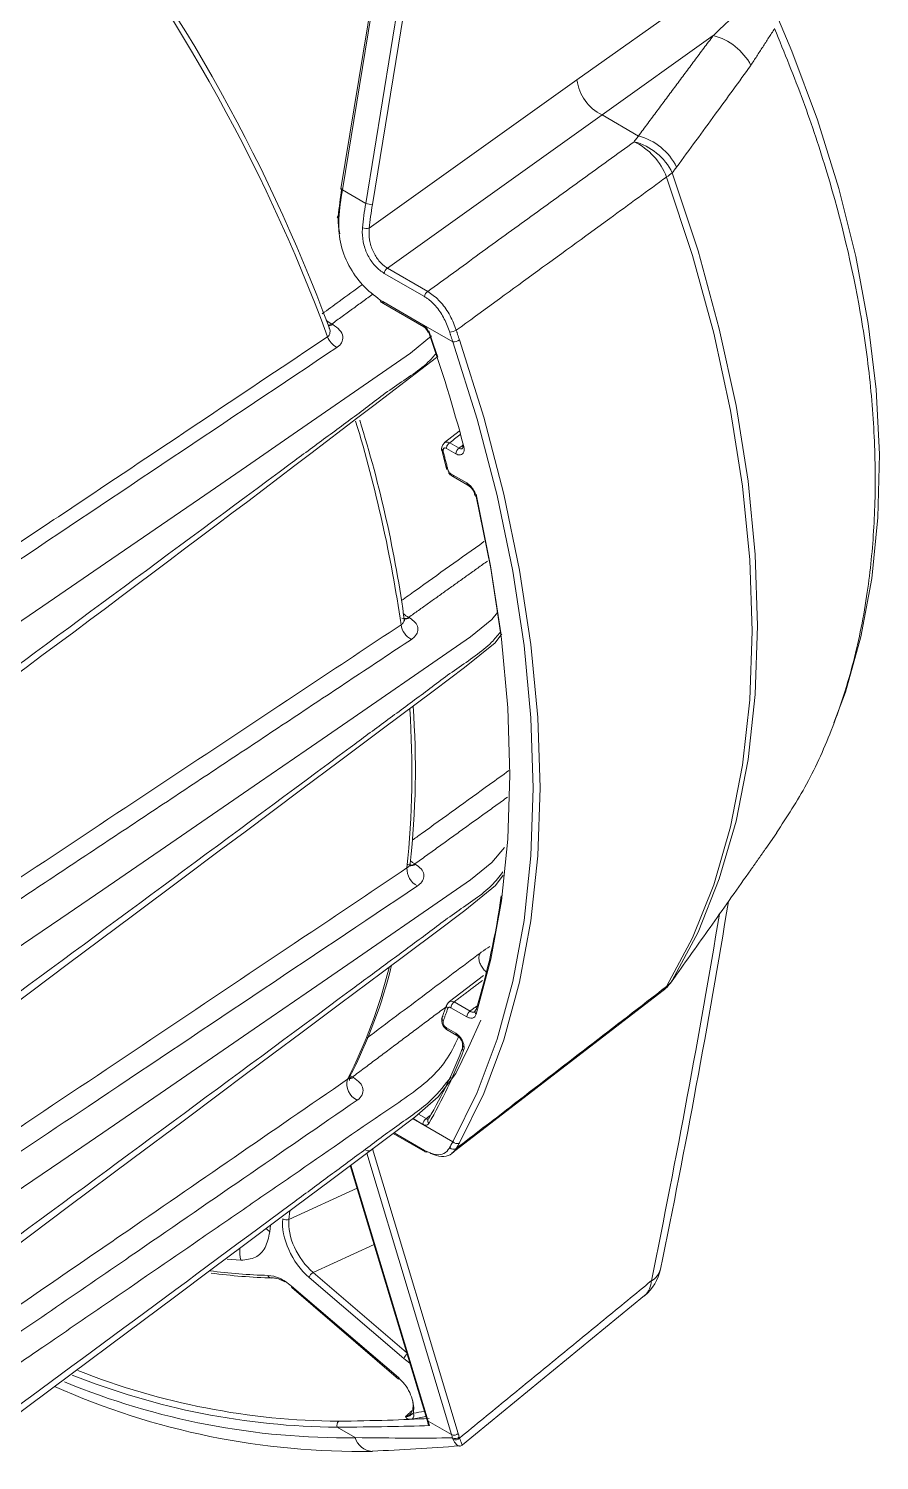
# Model space of a CAD drawing. Extents: x 2 to 136, y 1 to 99.
# Drawn here: x 107.108 to 108.938, y 84.154 to 87.233 of the extents above; entities that cross this region are included whole.
import ezdxf

# ---------------------------------------------------------------- set-up
doc = ezdxf.new("R2010")
doc.units = 0
doc.header["$MEASUREMENT"] = 0
doc.linetypes.add('SLD-Solid', pattern=[0])
doc.layers.add('OBJECT', color=7, linetype='CONTINUOUS')

msp = doc.modelspace()

# ---------------------------------------------------------------- linework, layer by layer
at = {"layer": 'OBJECT', "linetype": 'SLD-Solid', "lineweight": 15}
for p, q in [((107.9638, 88.0172), (107.7793, 86.8884)), ((107.9672, 88.0149), (107.7826, 86.8862)), ((107.8329, 86.8572), (108.0174, 87.9859)), ((108.0318, 87.984), (107.8472, 86.8552)), ((108.2872, 87.1228), (108.6118, 87.3546)), ((108.5801, 87.218), (108.3412, 87.0474)), ((107.8405, 86.8038), (108.2872, 87.1228)), ((108.3412, 87.0474), (107.8797, 86.7179)), ((108.3412, 87.0474), (108.4194, 87.0022)), ((107.7826, 86.8862), (107.8329, 86.8572)), ((107.959, 86.6569), (107.8726, 86.7068)), ((107.8797, 86.7179), (107.9661, 86.668)), ((108.0202, 86.5593), (107.864, 86.6495)), ((107.8693, 86.6462), (107.9557, 86.5964)), ((107.8714, 86.6417), (107.9578, 86.5918)), ((107.7598, 86.5979), (107.7618, 86.5967)), ((108.0339, 86.3673), (108.002, 86.3428)), ((108.0266, 86.3188), (108.0064, 86.3305)), ((108.0135, 86.3427), (108.0336, 86.3311)), ((108.0161, 86.2759), (108.0501, 86.2562)), ((108.0177, 86.2716), (108.0522, 86.2517)), ((108.0522, 86.2517), (108.0523, 86.2516)), ((107.9252, 85.9671), (107.927, 85.9661)), ((108.6932, 85.4701), (108.7167, 85.5036)), ((107.9384, 85.4369), (107.9401, 85.4359)), ((108.0862, 85.1971), (108.0128, 85.1408)), ((108.4903, 85.1834), (108.4922, 85.1864)), ((108.4995, 85.1964), (108.5014, 85.1992)), ((108.0184, 84.8147), (108.4698, 85.1626)), ((108.0069, 85.1335), (107.9959, 85.1028)), ((108.0501, 85.1082), (108.0161, 85.1278)), ((108.0232, 85.1401), (108.0572, 85.1204)), ((108.0064, 85.0844), (108.0266, 85.0728)), ((108.0079, 85.0802), (108.0286, 85.0682)), ((107.8004, 84.981), (107.8045, 84.9789)), ((107.8045, 84.9789), (107.8064, 84.9777)), ((107.9346, 84.8891), (108.0202, 84.8397)), ((107.9557, 84.877), (107.9347, 84.8892)), ((107.9463, 84.8987), (107.9627, 84.8892)), ((107.8921, 84.8574), (107.961, 84.8176)), ((107.8939, 84.8587), (107.959, 84.8211)), ((107.8472, 84.8241), (108.0318, 84.2123)), ((107.7996, 84.7882), (107.9641, 84.243)), ((107.8011, 84.7894), (107.9672, 84.2389)), ((108.0174, 84.2099), (107.835, 84.8147)), ((107.6677, 84.6727), (107.8144, 84.7395)), ((107.6698, 84.6913), (107.6677, 84.6727)), ((107.6282, 84.6602), (107.6265, 84.6455)), ((107.8508, 84.6185), (107.7195, 84.5587)), ((107.5646, 84.5849), (107.5349, 84.5872)), ((107.915, 84.3733), (107.7111, 84.5478)), ((107.7195, 84.5587), (107.9208, 84.3864)), ((107.6731, 84.5293), (107.903, 84.3325)), ((107.6737, 84.5258), (107.9036, 84.329)), ((108.0409, 84.1876), (108.4323, 84.5087)), ((107.9672, 84.2389), (108.0174, 84.2099)), ((107.8103, 84.2033), (107.7715, 84.2257))]:
    msp.add_line(p, q, dxfattribs=at)
at = {"layer": 'OBJECT', "linetype": 'SLD-Solid', "lineweight": 15, "flags": 128}
for points in [[(108.8397, 85.7402), (108.8648, 85.8064), (108.8978, 85.9252), (108.9211, 86.0506), (108.9344, 86.1818), (108.9376, 86.3177), (108.9305, 86.4574), (108.9134, 86.599), (108.8866, 86.7428), (108.8501, 86.8891), (108.8043, 87.0368), (108.7495, 87.1849), (108.7205, 87.2524)], [(108.4798, 85.1733), (108.5353, 85.2777), (108.5812, 85.3923), (108.6172, 85.5164), (108.643, 85.6492), (108.6586, 85.7898), (108.6638, 85.9374), (108.6586, 86.091), (108.643, 86.2496), (108.6172, 86.4123), (108.5812, 86.578), (108.5353, 86.7455), (108.4798, 86.914)], [(108.4922, 86.923), (108.5476, 86.755), (108.5933, 86.5878), (108.6293, 86.4225), (108.6551, 86.2602), (108.6706, 86.102), (108.6758, 85.9487), (108.6706, 85.8015), (108.6551, 85.6612), (108.6293, 85.5287), (108.5933, 85.4049), (108.5476, 85.2905), (108.4922, 85.1864)], [(107.7826, 86.8862), (107.7814, 86.8867), (107.7804, 86.8872), (107.7797, 86.8877), (107.7793, 86.8881), (107.7793, 86.8884)], [(107.7749, 86.825), (107.7736, 86.8256), (107.7727, 86.8261), (107.772, 86.8267), (107.7717, 86.8273), (107.7718, 86.8279), (107.7721, 86.8284), (107.7728, 86.8289), (107.7738, 86.8293)], [(107.8658, 86.6451), (107.8672, 86.6442), (107.8714, 86.6417)], [(107.9746, 86.5722), (107.9292, 86.5352), (107.8783, 86.5001), (107.6769, 86.3612), (107.5761, 86.2917), (107.4752, 86.2223), (107.2733, 86.0836), (107.1384, 85.9913), (107.0482, 85.9297), (106.9879, 85.8887), (106.9476, 85.8614), (106.9206, 85.8432), (106.9025, 85.8311), (106.8904, 85.823), (106.8823, 85.8177), (106.8768, 85.8141), (106.8731, 85.8117), (106.8707, 85.8102), (106.869, 85.8091), (106.8679, 85.8084), (106.8671, 85.808), (106.8666, 85.8077), (106.8662, 85.8075), (106.866, 85.8074), (106.8658, 85.8073), (106.8657, 85.8072), (106.8656, 85.8072), (106.8655, 85.8072), (106.8655, 85.8071), (106.8655, 85.8071), (106.8654, 85.8071), (106.8654, 85.8071), (106.8654, 85.8071), (106.8654, 85.8071), (106.8654, 85.8071)], [(107.7598, 86.5979), (107.7557, 86.5961), (107.7532, 86.5954)], [(107.754, 86.5941), (107.7578, 86.5949), (107.7618, 86.5967)], [(107.7543, 86.5899), (107.7545, 86.5897), (107.7544, 86.5901)], [(107.9877, 86.5266), (107.9788, 86.5532), (107.9684, 86.5836)], [(108.0202, 84.8397), (108.0723, 84.9452), (108.1153, 85.0601), (108.1491, 85.1838), (108.1733, 85.3155), (108.1879, 85.4544), (108.1928, 85.5999), (108.1879, 85.7509), (108.1733, 85.9067), (108.1491, 86.0664), (108.1153, 86.229), (108.0723, 86.3936), (108.0202, 86.5593)], [(108.0344, 86.5638), (108.0867, 86.3975), (108.13, 86.2322), (108.1639, 86.0689), (108.1882, 85.9085), (108.2029, 85.7521), (108.2078, 85.6004), (108.2029, 85.4544), (108.1882, 85.3148), (108.1639, 85.1826), (108.13, 85.0584), (108.0867, 84.943), (108.0344, 84.8371)], [(107.9956, 86.3308), (107.9997, 86.315), (108.0066, 86.2871)], [(108.002, 86.3427), (108.0054, 86.3442), (108.0101, 86.344), (108.0135, 86.3427), (108.0135, 86.3427), (108.0135, 86.3427)], [(108.0407, 86.338), (108.0414, 86.3346), (108.0414, 86.3314), (108.041, 86.3301), (108.041, 86.3301)], [(108.1231, 85.9342), (108.1015, 86.0782), (108.0701, 86.2322)], [(108.0706, 86.2271), (108.1021, 86.0724), (108.1247, 85.9206), (108.1384, 85.7724), (108.1429, 85.6286), (108.1384, 85.4902), (108.1247, 85.3577), (108.1021, 85.232), (108.0706, 85.1137)], [(108.1166, 85.9778), (108.1038, 85.9625), (108.0582, 85.9253), (108.0073, 85.8903), (107.8059, 85.7513), (107.7051, 85.6819), (107.6042, 85.6125), (107.4023, 85.4738), (107.2674, 85.3814), (107.1772, 85.3199), (107.1169, 85.2789), (107.0766, 85.2516), (107.0496, 85.2334), (107.0315, 85.2212), (107.0194, 85.2132), (107.0113, 85.2078), (107.0058, 85.2043), (107.0022, 85.2019), (106.9997, 85.2003), (106.998, 85.1993), (106.9969, 85.1986), (106.9961, 85.1982), (106.9956, 85.1979), (106.9952, 85.1977), (106.995, 85.1975), (106.9948, 85.1975), (106.9947, 85.1974), (106.9946, 85.1974), (106.9946, 85.1973), (106.9945, 85.1973), (106.9945, 85.1973), (106.9944, 85.1973), (106.9944, 85.1973), (106.9944, 85.1973), (106.9944, 85.1973), (106.9944, 85.1973)], [(107.9162, 85.9621), (107.9162, 85.9622), (107.9156, 85.9648)], [(107.0264, 85.0977), (107.1938, 85.2227), (107.3315, 85.3256), (107.4395, 85.4063), (107.5178, 85.4648), (107.5734, 85.5063), (107.6317, 85.5499), (107.6953, 85.5974), (107.7761, 85.6577), (107.8682, 85.7265), (107.9811, 85.8109), (108.0455, 85.859), (108.1113, 85.9124), (108.1257, 85.9315)], [(108.1311, 85.4726), (108.1038, 85.4399), (108.0582, 85.4027), (108.0073, 85.3677), (107.8059, 85.2288), (107.7051, 85.1593), (107.6042, 85.0899), (107.4023, 84.9512), (107.2674, 84.8588), (107.1772, 84.7973), (107.1169, 84.7563), (107.0766, 84.729), (107.0496, 84.7108), (107.0315, 84.6987), (107.0194, 84.6906), (107.0113, 84.6852), (107.0058, 84.6817), (107.0022, 84.6793), (106.9997, 84.6777), (106.998, 84.6767), (106.9969, 84.676), (106.9961, 84.6756), (106.9956, 84.6753), (106.9952, 84.6751), (106.995, 84.6749), (106.9948, 84.6749), (106.9947, 84.6748), (106.9946, 84.6748), (106.9946, 84.6748), (106.9945, 84.6747), (106.9945, 84.6747), (106.9944, 84.6747), (106.9944, 84.6747), (106.9944, 84.6747), (106.9944, 84.6747), (106.9944, 84.6747)], [(107.9288, 85.4434), (107.9334, 85.4397), (107.9384, 85.4369)], [(107.0264, 84.5751), (107.1939, 84.7003), (107.3318, 84.8032), (107.4399, 84.884), (107.5182, 84.9425), (107.5738, 84.984), (107.6322, 85.0277), (107.6958, 85.0752), (107.7767, 85.1356), (107.8689, 85.2044), (107.9819, 85.2888), (108.0463, 85.337), (108.112, 85.3905), (108.1285, 85.4127)], [(108.4903, 85.1834), (108.4967, 85.1925), (108.4995, 85.1964)], [(108.4699, 85.1624), (108.4743, 85.1663), (108.4798, 85.1733)], [(108.013, 85.1406), (108.0149, 85.1416), (108.0196, 85.1414), (108.0232, 85.1401), (108.0232, 85.1401), (108.0232, 85.1401)], [(106.9512, 84.1544), (107.0584, 84.2345), (107.1994, 84.3399), (107.3204, 84.4303), (107.4214, 84.5057), (107.5023, 84.5661), (107.5697, 84.6165), (107.6541, 84.6796), (107.7596, 84.7583), (107.8859, 84.8527), (107.9387, 84.8922), (107.989, 84.9358), (108.0269, 84.9864), (108.0537, 85.0424), (108.0807, 85.1008)], [(108.0681, 85.1211), (108.0678, 85.12), (108.0674, 85.1194)], [(107.798, 84.9717), (107.7982, 84.9715), (107.7976, 84.9753), (107.7991, 84.9794), (107.7991, 84.9794)], [(107.8045, 84.9789), (107.8004, 84.9771), (107.7981, 84.9765)], [(107.9684, 84.8896), (107.9674, 84.8886), (107.967, 84.8881)], [(107.6183, 84.6532), (107.6199, 84.6513), (107.6265, 84.6455)], [(107.9641, 84.243), (107.9648, 84.2406), (107.9664, 84.2348)], [(108.0345, 84.1852), (108.0357, 84.1851), (108.0404, 84.1872), (108.041, 84.1878)]]:
    msp.add_lwpolyline(points, dxfattribs=at)
at = {"layer": 'OBJECT', "linetype": 'SLD-Solid', "lineweight": 15}
for centre, radius, start, end in [((104.274, 85.2917), 3.7045, 20.1933, 38.9238), ((104.3106, 85.3134), 3.6726, 20.3476, 38.9446), ((108.5491, 87.0956), 0.1264, 27.5638, 75.7904), ((108.3847, 87.1356), 0.0984, 187.4568, 243.6913), ((108.3879, 86.8799), 0.1263, 26.0895, 75.5969), ((108.3479, 86.863), 0.1414, 21.1454, 63.889), ((108.3787, 86.8676), 0.1263, 26.0124, 75.5871), ((108.4153, 87.0156), 0.1203, 302.4346, 309.7497), ((107.845, 86.8928), 0.0376, 251.2277, 273.4416), ((107.8349, 86.8306), 0.0274, 250.7994, 281.7531), ((107.888, 86.7047), 0.0156, 122.2344, 172.4554), ((107.9744, 86.6549), 0.0156, 122.2344, 172.4554), ((107.8687, 86.6488), 0.00468, 171.4001, 231.558), ((107.8741, 86.6457), 0.00482, 172.8876, 235.7948), ((107.7761, 86.6327), 0.0385, 221.8543, 244.9664), ((107.9605, 86.5958), 0.00477, 172.6678, 237.3051), ((107.9478, 86.5757), 0.0189, 15.6748, 57.8125), ((107.9679, 86.5822), 0.00223, 215.9602, 285.0928), ((104.6761, 85.4343), 3.486, 14.9993, 19.1869), ((108.0107, 86.6151), 0.0349, 274.4181, 298.9381), ((107.7912, 86.5857), 0.0432, 200.6564, 241.9492), ((108.0184, 86.5898), 0.0306, 273.435, 301.704), ((62.293, 146.134), 75.106, 306.43321, 307.47162), ((104.9954, 85.5322), 2.9433, 8.1839, 16.9252), ((105.2729, 85.5963), 2.6682, 7.8131, 17.3374), ((108.0125, 86.3298), 0.0165, 129.1501, 206.9119), ((108.0419, 86.3181), 0.0154, 122.6022, 177.3969), ((108.0432, 86.3393), 0.00276, 206.2196, 272.513), ((108.0289, 86.2893), 0.021, 209.4122, 244.4531), ((108.0549, 86.2556), 0.0048, 172.7439, 235.9384), ((108.0351, 86.2231), 0.0332, 10.2169, 58.748), ((108.0707, 86.2301), 0.00299, 200.1903, 267.859), ((107.9167, 85.9793), 0.0149, 245.3598, 304.6045), ((107.9414, 86.0013), 0.0379, 222.6687, 244.7039), ((107.9179, 85.9806), 0.0171, 262.1419, 302.1219), ((107.9516, 85.958), 0.0434, 189.0002, 241.7136), ((106.1057, 85.6411), 1.834, 353.6185, 4.2244), ((105.9266, 85.6336), 2.0055, 354.1233, 3.8848), ((107.9299, 85.4491), 0.0149, 245.3616, 304.6046), ((107.9403, 85.436), 0.0118, 175.287, 199.6977), ((107.9312, 85.4495), 0.0162, 260.3689, 303.2146), ((107.9629, 85.4265), 0.0414, 177.5426, 242.8478), ((106.5916, 85.5792), 1.5471, 342.871, 352.1759), ((88.6071, 88.6478), 20.2749, 348.38471, 350.65707), ((106.836, 85.4777), 1.0839, 332.5983, 346.202), ((106.75, 85.4994), 1.1687, 333.2817, 345.8509), ((108.4412, 85.2222), 0.0624, 308.2625, 324.9056), ((108.4089, 85.2416), 0.1, 307.6637, 324.4385), ((108.0208, 85.128), 0.0149, 126.9866, 164.4833), ((108.0202, 85.1003), 0.0237, 164.2537, 246.0257), ((108.0655, 85.1075), 0.0154, 122.6, 177.3981), ((108.0748, 85.1192), 0.0069, 164.2854, 231.9829), ((108.0735, 85.1191), 0.00564, 126.9307, 159.5003), ((108.0314, 85.0722), 0.0049, 173.5774, 236.3417), ((108.0163, 85.0464), 0.0249, 353.0964, 60.2848), ((107.0095, 85.4427), 1.1071, 330.0215, 338.9959), ((107.0053, 85.4343), 1.1119, 330.0218, 338.9957), ((108.0481, 85.0413), 0.0073, 162.9639, 229.6166), ((107.8298, 84.9633), 0.0375, 163.519, 246.0419), ((107.7976, 84.9911), 0.016, 258.494, 303.3921), ((107.9711, 84.8763), 0.0154, 123.2313, 177.3463), ((107.9741, 84.8844), 0.00796, 152.3994, 225.1255), ((107.8387, 84.8313), 0.0112, 239.0424, 320.0405), ((107.9634, 84.8213), 0.00443, 183.221, 236.8561), ((107.9631, 84.8222), 0.00508, 245.8462, 306.7991), ((108.0218, 84.834), 0.0108, 218.8045, 302.436), ((108.0288, 84.8465), 0.0109, 218.1698, 300.9364), ((107.6625, 84.6859), 0.0142, 236.0646, 291.5963), ((107.6255, 84.6036), 0.0637, 172.982, 197.0419), ((107.6508, 85.7265), 1.1746, 262.4942, 268.6412), ((107.6602, 85.7277), 1.1813, 262.2273, 268.6389), ((107.63, 84.5537), 0.00726, 191.6248, 287.1269), ((107.7302, 84.5417), 0.02, 121.9655, 162.3293), ((108.3688, 84.5857), 0.1, 309.3635, 348.4614), ((108.4031, 84.5414), 0.044, 311.8102, 358.9845), ((108.4297, 84.5745), 0.0382, 297.1653, 346.6531), ((107.6763, 84.528), 0.0034, 157.5871, 220.7625), ((107.9342, 84.3671), 0.0202, 127.6615, 162.1975), ((107.7843, 85.7952), 1.5695, 248.1999, 269.5301), ((107.787, 85.7989), 1.5605, 248.4567, 269.5419), ((107.9062, 84.3312), 0.0034, 157.587, 220.7612), ((107.8203, 85.7866), 1.6131, 245.9806, 270.9629), ((107.7892, 85.7814), 1.5783, 247.5048, 270.7665), ((107.7823, 84.2298), 0.0115, 132.243, 200.7932), ((107.9253, 84.2513), 0.0109, 313.0527, 25.1075), ((107.7641, 85.2919), 1.0621, 279.1328, 280.7613), ((107.7676, 85.2982), 1.0557, 279.1294, 280.4422), ((107.9712, 84.2452), 0.00742, 197.1726, 237.0494), ((107.8491, 84.2139), 0.0402, 195.2445, 266.6458), ((108.0232, 84.2195), 0.0112, 239.0439, 320.0353), ((108.0253, 84.2123), 0.0113, 238.7257, 318.997), ((108.026, 84.2094), 0.0111, 242.1066, 321.0488), ((107.6491, 89.0358), 4.8655, 272.3292, 274.5446)]:
    msp.add_arc(centre, radius, start, end, dxfattribs=at)
for centre, major_axis, ratio, start_param, end_param in [((108.0778, 86.9323), (0.1547, 0.4726), 0.560082, 1.841671, 1.968135), ((108.0856, 86.9298), (0.1597, 0.4813), 0.560728, 1.843799, 1.970263), ((108.1358, 86.9008), (0.1597, 0.4813), 0.560728, 1.843799, 1.952058), ((108.1437, 86.8982), (0.1547, 0.4726), 0.560082, 1.841671, 1.94993), ((107.8696, 86.7686), (-0.076, 0.1298), 0.57857, 2.298407, 2.34801), ((98.0313, 78.4223), (8.6282, 14.9683), 0.435073, 5.365782, 5.422118), ((107.7288, 84.6209), (-0.0533, 0.0909), 0.577768, 0.656907, 2.109637), ((107.7359, 84.625), (-0.0493, 0.0817), 0.585518, 0.648802, 2.101532), ((107.9321, 84.4469), (-0.0533, 0.0915), 0.573148, 2.117035, 2.289204), ((107.6652, 83.8789), (0.2497, 0.4332), 0.432227, 5.858763, 5.89466), ((107.7154, 83.8499), (0.2497, 0.4332), 0.432227, 5.867612, 5.89466), ((107.7232, 83.8454), (0.2547, 0.4418), 0.435073, 5.867615, 5.894663)]:
    msp.add_ellipse(centre, major_axis=major_axis, ratio=ratio, start_param=start_param, end_param=end_param, dxfattribs=at)
for points in [[(108.5801, 87.218), (108.6503, 87.285)], [(108.4194, 87.0022), (108.5801, 87.218)], [(108.7122, 87.2331), (108.6611, 87.154)], [(108.4101, 86.99), (108.4194, 87.0022)], [(107.9661, 86.668), (108.4101, 86.99)], [(108.5014, 86.9354), (108.4922, 86.923)], [(107.8487, 86.6626), (107.7598, 86.5979)], [(108.0202, 86.5593), (108.0134, 86.5803)], [(108.0276, 86.5845), (108.0344, 86.5638)], [(108.0361, 86.3601), (108.0135, 86.3427)], [(108.0336, 86.3311), (108.041, 86.3366)], [(107.9997, 86.3235), (108.0094, 86.2854)], [(108.0949, 86.0883), (107.9252, 85.9671)], [(107.9311, 85.9198), (106.9131, 85.2443)], [(108.1375, 85.5804), (107.9384, 85.4369)], [(108.6611, 85.4244), (108.6932, 85.4701)], [(108.0839, 85.1866), (108.0232, 85.1401)], [(108.4922, 85.1864), (108.5014, 85.1992)], [(108.0055, 85.1295), (107.8045, 84.9789)], [(108.0094, 85.1261), (107.9997, 85.0992)], [(108.0118, 85.14), (108.013, 85.1406)], [(108.0572, 85.1204), (108.0718, 85.1313)], [(107.9627, 84.8892), (107.9715, 84.896)], [(108.0134, 84.8272), (108.0202, 84.8397)], [(108.0344, 84.8371), (108.0276, 84.8249)], [(108.0346, 84.2024), (108.4471, 84.5406)], [(107.9185, 84.2486), (107.9331, 84.2619)], [(108.0207, 84.1996), (108.0194, 84.2027)], [(108.0339, 84.2049), (108.0346, 84.2024)]]:
    msp.add_open_spline(points, degree=1, dxfattribs=at)
for points, knots in [([(108.7163, 85.5039), (108.7386, 85.5381), (108.7847, 85.6085), (108.8399, 85.7321), (108.8841, 85.87), (108.9129, 86.0143), (108.9276, 86.1605), (108.9301, 86.308), (108.9205, 86.4623), (108.8925, 86.6663), (108.843, 86.8729), (108.7755, 87.0777), (108.7333, 87.1813), (108.7122, 87.2331)], [0, 0, 0, 0, 0.083892, 0.173132, 0.26551, 0.357887, 0.439459, 0.521031, 0.604959, 0.688888, 0.842418, 0.921209, 1, 1, 1, 1]), ([(108.6611, 87.154), (108.6357, 87.119), (108.5828, 87.046), (108.5292, 86.9732), (108.5014, 86.9354)], [0, 0, 0, 0, 0.480479, 1, 1, 1, 1]), ([(108.4798, 86.914), (108.4392, 86.8843), (108.2885, 86.7745), (108.1377, 86.6647), (108.0276, 86.5845)], [0, 0, 0, 0, 0.269854, 1, 1, 1, 1]), ([(107.7771, 86.7919), (107.7752, 86.802), (107.7728, 86.8146), (107.7737, 86.8268), (107.7738, 86.8293)], [0, 0, 0, 0, 0.798302, 1, 1, 1, 1]), ([(107.7749, 86.825), (107.7749, 86.8079), (107.775, 86.7735), (107.7949, 86.7233), (107.8257, 86.6786), (107.851, 86.6594), (107.864, 86.6495)], [0, 0, 0, 0, 0.248571, 0.497385, 0.740827, 1, 1, 1, 1]), ([(107.8726, 86.7068), (107.8663, 86.7112), (107.8538, 86.7201), (107.8383, 86.7421), (107.8278, 86.7679), (107.8249, 86.7896), (107.8257, 86.8017), (107.8259, 86.8047)], [0, 0, 0, 0, 0.226177, 0.452205, 0.682223, 0.919651, 1, 1, 1, 1]), ([(107.8405, 86.8038), (107.8402, 86.7954), (107.8396, 86.7788), (107.8477, 86.754), (107.8607, 86.7332), (107.8724, 86.7224), (107.8789, 86.7184), (107.8797, 86.7179)], [0, 0, 0, 0, 0.245136, 0.4905, 0.730316, 0.965344, 1, 1, 1, 1]), ([(107.7392, 86.62), (107.7514, 86.6288), (107.7802, 86.6497), (107.809, 86.6707), (107.8256, 86.6828)], [0, 0, 0, 0, 0.423079, 1, 1, 1, 1]), ([(107.9661, 86.668), (107.9742, 86.6624), (107.9903, 86.6513), (108.0107, 86.6239), (108.0222, 86.6004), (108.0267, 86.5872), (108.0276, 86.5845)], [0, 0, 0, 0, 0.30705, 0.614016, 0.922363, 1, 1, 1, 1]), ([(108.0134, 86.5803), (108.0099, 86.5899), (108.0029, 86.6091), (107.9858, 86.6349), (107.9702, 86.65), (107.961, 86.6557), (107.959, 86.6569)], [0, 0, 0, 0, 0.304819, 0.609529, 0.915797, 1, 1, 1, 1]), ([(107.7537, 86.5903), (107.7544, 86.5889), (107.7563, 86.5852), (107.7563, 86.5805), (107.7552, 86.5757), (107.7535, 86.5727), (107.7513, 86.571), (107.7507, 86.5705)], [0, 0, 0, 0, 0.190168, 0.504326, 0.635808, 0.896239, 1, 1, 1, 1]), ([(107.7709, 86.5476), (107.771, 86.5477), (107.7754, 86.5506), (107.7825, 86.5581), (107.7848, 86.5713), (107.7782, 86.5853), (107.7673, 86.5929), (107.7618, 86.5967)], [0, 0, 0, 0, 0.005177, 0.217909, 0.46291, 0.731848, 1, 1, 1, 1]), ([(107.9557, 86.5964), (107.9573, 86.5953), (107.9606, 86.593), (107.9648, 86.5877), (107.9673, 86.5831), (107.9683, 86.5805), (107.9685, 86.58)], [0, 0, 0, 0, 0.30702, 0.614091, 0.919651, 1, 1, 1, 1]), ([(107.7709, 86.5476), (107.5347, 86.3896), (107.1969, 86.1636), (106.8589, 85.9376), (106.7571, 85.8696)], [0, 0, 0, 0, 0.699038, 1, 1, 1, 1]), ([(107.0373, 86.0937), (107.0501, 86.1023), (107.1142, 86.1451), (107.3521, 86.304), (107.5771, 86.4544), (107.7507, 86.5705)], [0, 0, 0, 0, 0.053919, 0.269596, 1, 1, 1, 1]), ([(106.9078, 85.7337), (107.1623, 85.9215), (107.4423, 86.128), (107.7468, 86.3537), (107.8238, 86.4098), (107.8972, 86.4672), (107.9596, 86.505), (107.9801, 86.5299), (107.9828, 86.5332)], [0, 0, 0, 0, 0.706525, 0.777178, 0.84783, 0.918483, 0.989074, 1, 1, 1, 1]), ([(107.9997, 86.3235), (107.999, 86.3237), (107.9976, 86.3241), (107.9969, 86.3252), (107.9973, 86.3266), (107.9986, 86.3276), (107.9992, 86.3281)], [0, 0, 0, 0, 0.249998, 0.499994, 0.749983, 1, 1, 1, 1]), ([(108.0064, 86.3305), (108.0056, 86.3308), (108.004, 86.3316), (108.0019, 86.3314), (108.0002, 86.3302), (107.9993, 86.3282), (107.9992, 86.3258), (107.9996, 86.3241), (107.9997, 86.3235)], [0, 0, 0, 0, 0.179189, 0.358399, 0.536789, 0.713456, 0.88856, 1, 1, 1, 1]), ([(108.0064, 86.3305), (108.0065, 86.3316), (108.0068, 86.3339), (108.0084, 86.3375), (108.0107, 86.3407), (108.0126, 86.3421), (108.0135, 86.3427)], [0, 0, 0, 0, 0.249987, 0.49998, 0.749973, 1, 1, 1, 1]), ([(108.0433, 86.3365), (108.0438, 86.334), (108.0448, 86.329), (108.0438, 86.3227), (108.041, 86.3182), (108.0365, 86.3161), (108.0315, 86.3164), (108.028, 86.3181), (108.0266, 86.3188)], [0, 0, 0, 0, 0.17386, 0.347729, 0.521578, 0.696275, 0.872357, 1, 1, 1, 1]), ([(108.0336, 86.3311), (108.0347, 86.3305), (108.0369, 86.3292), (108.0396, 86.3291), (108.0407, 86.3301), (108.041, 86.3304)], [0, 0, 0, 0, 0.388466, 0.792123, 1, 1, 1, 1]), ([(108.0094, 86.2854), (108.0086, 86.2856), (108.0072, 86.286), (108.0065, 86.2872), (108.0069, 86.2887), (108.0082, 86.2897), (108.0088, 86.2902)], [0, 0, 0, 0, 0.249994, 0.499982, 0.74999, 1, 1, 1, 1]), ([(108.0094, 86.2854), (108.0097, 86.2844), (108.0103, 86.2823), (108.0122, 86.2794), (108.0142, 86.2772), (108.0156, 86.2763), (108.0161, 86.2759)], [0, 0, 0, 0, 0.267373, 0.534661, 0.803796, 1, 1, 1, 1]), ([(108.0161, 86.2759), (108.0163, 86.275), (108.0166, 86.2731), (108.0173, 86.271), (108.0182, 86.2713), (108.0182, 86.2713)], [0, 0, 0, 0, 0.499916, 0.999845, 1, 1, 1, 1]), ([(108.0182, 86.2713), (108.0189, 86.271), (108.0204, 86.2705), (108.0223, 86.2714), (108.0232, 86.2718)], [0, 0, 0, 0, 0.499893, 1, 1, 1, 1]), ([(108.0501, 86.2562), (108.0526, 86.2546), (108.0574, 86.2512), (108.0638, 86.2432), (108.0684, 86.2348), (108.0699, 86.2294), (108.0706, 86.2271)], [0, 0, 0, 0, 0.266945, 0.533921, 0.799893, 1, 1, 1, 1]), ([(107.9094, 86.0031), (107.9194, 86.0102), (107.9786, 86.0525), (108.038, 86.0948), (108.0874, 86.1302), (108.0875, 86.1302)], [0, 0, 0, 0, 0.167306, 0.998173, 1, 1, 1, 1]), ([(107.9153, 85.9647), (107.9154, 85.9626), (107.9155, 85.9582), (107.9123, 85.9538), (107.9095, 85.9517), (107.9088, 85.9512)], [0, 0, 0, 0, 0.411423, 0.843886, 1, 1, 1, 1]), ([(107.9311, 85.9198), (107.9326, 85.9208), (107.9382, 85.9249), (107.9445, 85.9334), (107.9458, 85.9451), (107.9402, 85.9568), (107.9314, 85.963), (107.927, 85.9661)], [0, 0, 0, 0, 0.081788, 0.307581, 0.536949, 0.768514, 1, 1, 1, 1]), ([(106.8921, 85.2766), (106.905, 85.2851), (106.9694, 85.3278), (107.2399, 85.5073), (107.5659, 85.7237), (107.8404, 85.9058), (107.9088, 85.9512)], [0, 0, 0, 0, 0.038008, 0.190039, 0.798163, 1, 1, 1, 1]), ([(107.0368, 85.1238), (107.2913, 85.3117), (107.5712, 85.5183), (107.8758, 85.7439), (107.9527, 85.8), (108.0266, 85.8572), (108.0928, 85.8987), (108.1159, 85.9276), (108.1217, 85.9349)], [0, 0, 0, 0, 0.697714, 0.767485, 0.837257, 0.907028, 0.976739, 1, 1, 1, 1]), ([(107.933, 85.4879), (107.9394, 85.4925), (107.9948, 85.5324), (108.064, 85.5824), (108.127, 85.6278), (108.1409, 85.6378)], [0, 0, 0, 0, 0.091503, 0.799441, 1, 1, 1, 1]), ([(107.9216, 85.4283), (107.9223, 85.4288), (107.9251, 85.4308), (107.9279, 85.4339), (107.9279, 85.4364), (107.9279, 85.4372)], [0, 0, 0, 0, 0.196968, 0.728963, 1, 1, 1, 1]), ([(107.944, 85.3897), (107.9456, 85.3908), (107.9512, 85.3949), (107.9575, 85.4035), (107.9587, 85.4151), (107.9532, 85.4267), (107.9445, 85.4328), (107.9401, 85.4359)], [0, 0, 0, 0, 0.084541, 0.312072, 0.541034, 0.770526, 1, 1, 1, 1]), ([(106.973, 84.7931), (107.0159, 84.8219), (107.264, 84.9879), (107.5802, 85.1996), (107.8534, 85.3826), (107.9216, 85.4283)], [0, 0, 0, 0, 0.135791, 0.784364, 1, 1, 1, 1]), ([(107.0368, 84.6013), (107.2913, 84.7891), (107.5712, 84.9957), (107.8758, 85.2213), (107.9527, 85.2775), (108.0268, 85.3345), (108.0955, 85.3783), (108.1202, 85.4099), (108.1279, 85.4196)], [0, 0, 0, 0, 0.692198, 0.761418, 0.830638, 0.899858, 0.969017, 1, 1, 1, 1]), ([(108.5014, 85.1992), (108.5271, 85.2352), (108.5807, 85.3103), (108.6336, 85.3854), (108.6611, 85.4244)], [0, 0, 0, 0, 0.480478, 1, 1, 1, 1]), ([(107.944, 85.3897), (107.708, 85.2317), (107.3808, 85.0126), (107.0534, 84.7937), (106.9623, 84.7327)], [0, 0, 0, 0, 0.721536, 1, 1, 1, 1]), ([(108.0792, 85.2454), (108.0799, 85.2459), (108.0872, 85.2512), (108.0938, 85.2556), (108.0998, 85.2595)], [0, 0, 0, 0, 0.098211, 1, 1, 1, 1]), ([(107.8357, 85.0628), (107.8781, 85.0946), (107.9593, 85.1554), (108.0404, 85.2163), (108.0792, 85.2454)], [0, 0, 0, 0, 0.522103, 1, 1, 1, 1]), ([(108.0792, 85.2454), (108.0791, 85.2452), (108.0782, 85.2438), (108.0766, 85.2399), (108.076, 85.2328), (108.0781, 85.2235), (108.0827, 85.2146), (108.0885, 85.2075), (108.0928, 85.2046), (108.0945, 85.2035)], [0, 0, 0, 0, 0.019288, 0.128091, 0.315948, 0.503758, 0.691533, 0.879313, 1, 1, 1, 1]), ([(108.0276, 84.8249), (108.0659, 84.8544), (108.2167, 84.9705), (108.3674, 85.0866), (108.4798, 85.1733)], [0, 0, 0, 0, 0.254031, 1, 1, 1, 1]), ([(108.0088, 85.1361), (108.0082, 85.1354), (108.0069, 85.1341), (108.0065, 85.1314), (108.0072, 85.1286), (108.0086, 85.1269), (108.0094, 85.1261)], [0, 0, 0, 0, 0.250009, 0.500017, 0.749999, 1, 1, 1, 1]), ([(108.0161, 85.1278), (108.0153, 85.1282), (108.0137, 85.1289), (108.0116, 85.1287), (108.0101, 85.1277), (108.0096, 85.1266), (108.0094, 85.1261)], [0, 0, 0, 0, 0.272249, 0.544546, 0.815616, 1, 1, 1, 1]), ([(108.0232, 85.1401), (108.0223, 85.1394), (108.0204, 85.1381), (108.0181, 85.1348), (108.0165, 85.1312), (108.0162, 85.1289), (108.0161, 85.1278)], [0, 0, 0, 0, 0.250025, 0.500018, 0.750012, 1, 1, 1, 1]), ([(107.9992, 85.1092), (107.9986, 85.1086), (107.9973, 85.1072), (107.9969, 85.1045), (107.9976, 85.1017), (107.999, 85.1), (107.9997, 85.0992)], [0, 0, 0, 0, 0.250016, 0.50001, 0.750007, 1, 1, 1, 1]), ([(107.9997, 85.0992), (107.9995, 85.0984), (107.9991, 85.0968), (107.9996, 85.0938), (108.0007, 85.0908), (108.0025, 85.0879), (108.0045, 85.0857), (108.0059, 85.0848), (108.0064, 85.0844)], [0, 0, 0, 0, 0.174441, 0.348913, 0.52336, 0.698862, 0.876003, 1, 1, 1, 1]), ([(108.0706, 85.1137), (108.0697, 85.1117), (108.0678, 85.1077), (108.0625, 85.105), (108.0563, 85.1052), (108.052, 85.1073), (108.0501, 85.1082)], [0, 0, 0, 0, 0.26285, 0.525644, 0.789906, 1, 1, 1, 1]), ([(108.0572, 85.1204), (108.0587, 85.1196), (108.0618, 85.118), (108.0653, 85.118), (108.0668, 85.1192), (108.0672, 85.1197)], [0, 0, 0, 0, 0.401587, 0.802893, 1, 1, 1, 1]), ([(108.0335, 85.068), (108.0262, 85.0518), (108.0123, 85.0209), (107.9769, 84.9783), (107.9299, 84.9415), (107.8271, 84.8727), (107.7107, 84.7909), (107.576, 84.6985), (107.4416, 84.6059), (107.2958, 84.5057), (107.1534, 84.4082), (107.0582, 84.3432), (107.0036, 84.306), (106.979, 84.2894), (106.9745, 84.2863)], [0, 0, 0, 0, 0.050312, 0.095872, 0.14157, 0.187417, 0.369023, 0.459825, 0.550628, 0.732233, 0.853332, 0.934128, 0.988037, 1, 1, 1, 1]), ([(108.0085, 85.0798), (108.0079, 85.0803), (108.0067, 85.0813), (108.0065, 85.0834), (108.0064, 85.0844)], [0, 0, 0, 0, 0.500079, 1, 1, 1, 1]), ([(108.0266, 85.0728), (108.0286, 85.0714), (108.0326, 85.0686), (108.038, 85.062), (108.0421, 85.0544), (108.0443, 85.0466), (108.0446, 85.0401), (108.0437, 85.037), (108.0433, 85.0358)], [0, 0, 0, 0, 0.177833, 0.355695, 0.532854, 0.708594, 0.883006, 1, 1, 1, 1]), ([(106.9549, 84.1751), (107.1936, 84.3514), (107.4577, 84.5464), (107.7468, 84.7604), (107.8236, 84.8167), (107.8982, 84.8735), (107.9741, 84.9237), (108.0036, 84.9625), (108.0164, 84.9793)], [0, 0, 0, 0, 0.663128, 0.733797, 0.804467, 0.875137, 0.945745, 1, 1, 1, 1]), ([(106.9993, 84.4275), (107.1015, 84.4976), (107.3666, 84.6796), (107.6312, 84.8619), (107.7939, 84.974)], [0, 0, 0, 0, 0.385127, 1, 1, 1, 1]), ([(107.7986, 84.9787), (107.7986, 84.9787), (107.7986, 84.9776), (107.7967, 84.976), (107.7947, 84.9745), (107.794, 84.9741), (107.7939, 84.974)], [0, 0, 0, 0, 0.023299, 0.736266, 0.929179, 1, 1, 1, 1]), ([(107.8146, 84.9291), (107.8149, 84.9293), (107.8195, 84.9326), (107.8264, 84.9404), (107.8283, 84.9534), (107.8219, 84.9669), (107.8116, 84.9741), (107.8064, 84.9777)], [0, 0, 0, 0, 0.017764, 0.238768, 0.483249, 0.741845, 1, 1, 1, 1]), ([(107.8146, 84.9291), (107.6519, 84.8171), (107.3766, 84.6275), (107.1006, 84.4382), (106.9876, 84.3607)], [0, 0, 0, 0, 0.590579, 1, 1, 1, 1]), ([(107.9685, 84.8787), (107.9676, 84.8777), (107.9659, 84.8755), (107.9618, 84.8748), (107.9583, 84.8757), (107.9562, 84.8768), (107.9557, 84.877)], [0, 0, 0, 0, 0.303001, 0.605926, 0.910626, 1, 1, 1, 1]), ([(107.9627, 84.8892), (107.9634, 84.8888), (107.9648, 84.8879), (107.9665, 84.8878), (107.9672, 84.8884), (107.9675, 84.8887)], [0, 0, 0, 0, 0.402059, 0.80442, 1, 1, 1, 1]), ([(107.959, 84.8211), (107.9661, 84.8177), (107.9802, 84.8109), (107.998, 84.8117), (108.0084, 84.8188), (108.0125, 84.8256), (108.0134, 84.8272)], [0, 0, 0, 0, 0.301009, 0.601824, 0.907076, 1, 1, 1, 1]), ([(108.0276, 84.8249), (108.0236, 84.8198), (108.0156, 84.8095), (107.9963, 84.8066), (107.9788, 84.8114), (107.9684, 84.8169), (107.9661, 84.8182)], [0, 0, 0, 0, 0.302947, 0.605661, 0.913216, 1, 1, 1, 1]), ([(107.6265, 84.6455), (107.6239, 84.6337), (107.6187, 84.61), (107.5967, 84.5877), (107.5755, 84.5859), (107.5646, 84.5849)], [0, 0, 0, 0, 0.326688, 0.653398, 1, 1, 1, 1]), ([(107.6229, 84.5522), (107.6309, 84.5511), (107.6472, 84.5488), (107.6644, 84.5359), (107.6731, 84.5293)], [0, 0, 0, 0, 0.491491, 1, 1, 1, 1]), ([(107.6591, 84.5385), (107.6529, 84.5415), (107.6436, 84.5461), (107.6351, 84.5466), (107.6322, 84.5468)], [0, 0, 0, 0, 0.658415, 1, 1, 1, 1]), ([(107.903, 84.3325), (107.9077, 84.3279), (107.917, 84.3188), (107.928, 84.3005), (107.9348, 84.2816), (107.9367, 84.2663), (107.9355, 84.2586), (107.9351, 84.2559)], [0, 0, 0, 0, 0.223373, 0.44686, 0.667278, 0.883032, 1, 1, 1, 1]), ([(107.9185, 84.2486), (107.9216, 84.2495), (107.9279, 84.2513), (107.9335, 84.2604), (107.9355, 84.2715), (107.9341, 84.28), (107.9335, 84.2834)], [0, 0, 0, 0, 0.275134, 0.550515, 0.816312, 1, 1, 1, 1]), ([(107.7745, 84.2384), (107.811, 84.2391), (107.8843, 84.2406), (107.941, 84.2431), (107.9696, 84.2443)], [0, 0, 0, 0, 0.497105, 1, 1, 1, 1]), ([(107.9185, 84.2486), (107.9185, 84.2486), (107.9219, 84.2481), (107.9269, 84.249), (107.9326, 84.2538), (107.9351, 84.2559)], [0, 0, 0, 0, 0.006459, 0.549843, 1, 1, 1, 1]), ([(107.9327, 84.2433), (107.9301, 84.2431), (107.9219, 84.2426), (107.9198, 84.2462), (107.9185, 84.2486), (107.9185, 84.2486)], [0, 0, 0, 0, 0.32409, 0.994502, 1, 1, 1, 1]), ([(107.9665, 84.2348), (107.9665, 84.2346), (107.9667, 84.2332), (107.9679, 84.2313), (107.9692, 84.2298), (107.9698, 84.2293), (107.9698, 84.2292)], [0, 0, 0, 0, 0.118846, 0.648391, 0.978207, 1, 1, 1, 1]), ([(107.9698, 84.2292), (107.9411, 84.2284), (107.8835, 84.2267), (107.809, 84.2261), (107.7715, 84.2257)], [0, 0, 0, 0, 0.496643, 1, 1, 1, 1]), ([(107.8103, 84.2033), (107.8494, 84.2029), (107.9279, 84.2021), (107.9888, 84.2025), (108.0194, 84.2027)], [0, 0, 0, 0, 0.497068, 1, 1, 1, 1]), ([(108.0346, 84.2024), (108.0361, 84.1981), (108.0395, 84.1884), (108.04, 84.1884), (108.0402, 84.1883)], [0, 0, 0, 0, 0.450454, 1, 1, 1, 1]), ([(108.0346, 84.1854), (108.0324, 84.1857), (108.0285, 84.1862), (108.023, 84.1956), (108.0207, 84.1996)], [0, 0, 0, 0, 0.579308, 1, 1, 1, 1])]:
    msp.add_open_spline(points, degree=3, knots=knots, dxfattribs=at)

doc.saveas('drawing.dxf')
